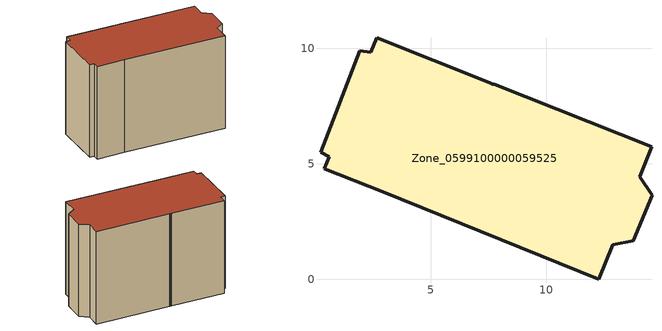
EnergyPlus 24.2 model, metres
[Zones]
Zone_0599100000059525
 floor ground (C_G): 7.76,8.44 14.57,5.74 14.05,4.44 14.58,3.64 13.76,1.68 12.88,1.49 12.27,0 2.92,3.8 0.39,4.78 0.59,5.3 0.22,5.51 1.92,9.9 2.41,9.84 2.66,10.47 7.56,8.52 7.68,8.45 z0
 wall outside (C_F): 14.57,5.74 7.76,8.44 7.68,8.45 7.56,8.52 2.66,10.47 2.41,9.84 1.92,9.9 0.22,5.51 0.59,5.3 0.39,4.78 2.92,3.8 12.27,0 12.88,1.49 13.76,1.68 14.58,3.64 14.05,4.44 14.57,5.74 z0:9.48
 roof outside (C_R): 2.66,10.47 2.41,9.84 1.92,9.9 0.22,5.51 0.59,5.3 0.39,4.78 2.92,3.8 12.27,0 12.88,1.49 13.76,1.68 14.58,3.64 14.05,4.44 14.57,5.74 7.76,8.44 7.68,8.45 7.56,8.52 z9.48
[BUILDING]
Pand.0599100000059525: North Axis=0; Terrain=City; Loads Convergence Tolerance Value=0.04; Temperature Convergence Tolerance Value=0.4; Solar Distribution=FullExterior; Maximum Number of Warmup Days=25; Minimum Number of Warmup Days=1
[Site:Location]
Rotterdam.The.Hague.AP_ZH_NLD Design_Conditions: Latitude=51.96; Longitude=4.45; Time Zone=1; Elevation=-4.5
[SITE:GROUNDTEMPERATURE:BUILDINGSURFACE]
18, 18, 18, 18, 18, 18, 18, 18, 18, 18, 18, 18
[MATERIAL] Thermal Absorptance=0.9; Solar Absorptance=0.7; Visible Absorptance=0.7
Name | Roughness | Thickness | Conductivity | Density | Specific Heat
G.TC.1946 | MediumSmooth | 0.15 | 1 | 540 | 1210
F.TC.1946 | Rough | 0.3 | 0.857143 | 1920 | 840
R.TC.1946 | MediumRough | 0.2 | 0.909091 | 1500 | 1000
[CONSTRUCTION]
C_G: G.TC.1946
C_F: F.TC.1946
C_R: R.TC.1946
[ZONE]
Zone_0599100000059525: Type=1; Multiplier=1; Ceiling Height=Autocalculate; Volume=Autocalculate; Floor Area=autocalculate; Part of Total Floor Area=Yes
[ZONEINFILTRATION:DESIGNFLOWRATE]
Infil_Zone_0599100000059525: Zone or ZoneList or Space or SpaceList=Zone_0599100000059525; Schedule=AlwaysOn; Design Flow Rate Calculation Method=Flow/Area; Flow Rate per Floor Area=0.003; Constant Term Coefficient=1; Temperature Term Coefficient=0; Velocity Term Coefficient=0; Velocity Squared Term Coefficient=0
[HVACTEMPLATE:ZONE:IDEALLOADSAIRSYSTEM]
Zone_0599100000059525: Maximum Heating Supply Air Temperature=50; Minimum Cooling Supply Air Temperature=13; Maximum Heating Supply Air Humidity Ratio=0.0156; Minimum Cooling Supply Air Humidity Ratio=0.0077; Heating Limit=NoLimit; Cooling Limit=NoLimit; Dehumidification Control Type=ConstantSensibleHeatRatio; Cooling Sensible Heat Ratio=0.7; Dehumidification Setpoint=60; Humidification Control Type=None; Humidification Setpoint=30; Outdoor Air Method=None; Outdoor Air Flow Rate per Person=0.00944; Outdoor Air Flow Rate per Zone Floor Area=0; Outdoor Air Flow Rate per Zone=0; Demand Controlled Ventilation Type=None; Outdoor Air Economizer Type=NoEconomizer; Heat Recovery Type=None; Sensible Heat Recovery Effectiveness=0.7; Latent Heat Recovery Effectiveness=0.65
[ZONECONTROL:THERMOSTAT]
ThermostatControl_Zone_0599100000059525: Zone or ZoneList=Zone_0599100000059525; Control Type Schedule=DualSetpointControlType; Control 1=Thermostat_Zone_0599100000059525; Temperature Difference Between Cutout And Setpoint=0
[THERMOSTATSETPOINT:DUALSETPOINT]
Thermostat_Zone_0599100000059525: Heating Setpoint Temperature Schedule=HeatingSetpoint_Zone_0599100000059525; Cooling Setpoint Temperature Schedule=CoolingSetpoint_Zone_0599100000059525
[SCHEDULE:COMPACT]
HeatingSetpoint_Zone_0599100000059525: Through: 12/31, For: AllDays, Until: 24:00, 21
CoolingSetpoint_Zone_0599100000059525: Through: 12/31, For: AllDays, Until: 24:00, 24
DualSetpointControlType: Through: 12/31, For: AllDays, Until: 24:00, 4
AlwaysOn: Through: 12/31, For: AllDays, Until: 24:00, 1
